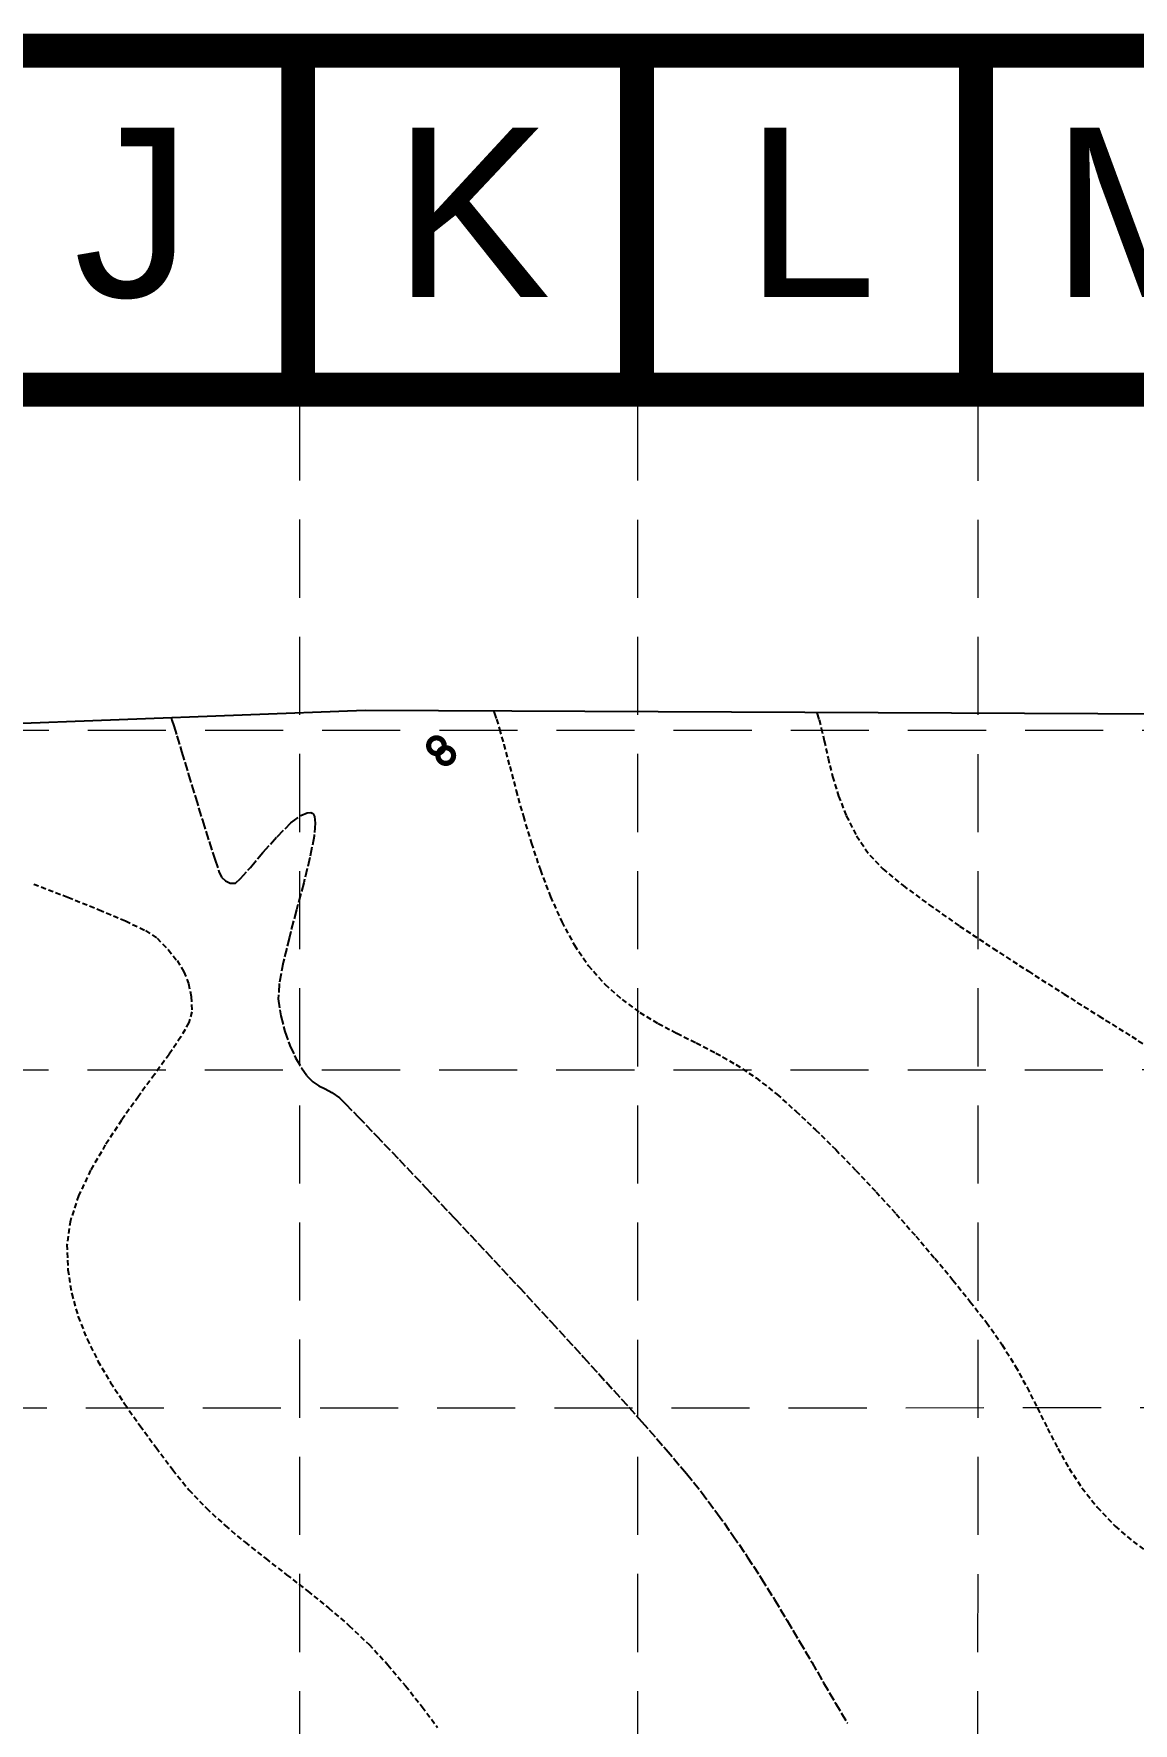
# Model space of a CAD drawing. Header units: inches. Extents: x 2507435 to 2508087, y 7097652 to 7098695.
# Drawn here: x 2507602 to 2507654.8, y 7098614.2 to 7098695.3 of the extents above; entities that cross this region are included whole.
import ezdxf
from ezdxf.enums import TextEntityAlignment as Align

# ---------------------------------------------------------------- set-up
doc = ezdxf.new("R2010")
doc.units = ezdxf.units.IN
doc.header["$MEASUREMENT"] = 0
doc.linetypes.add('DASHED7', pattern=[0.5317999999999998, 0.4379999999999999, -0.0938])
doc.linetypes.add('HIDDEN', pattern=[0.375, 0.25, -0.125])
for name, color, linetype in [('BASE', 7, 'Continuous'), ('CONT-MJR', 7, 'DASHED7'), ('CONT-MNR', 8, 'HIDDEN'), ('E-FENCE', 7, 'FENCE_LINE'), ('E-UTILITIES', 5, 'Continuous'), ('GRID', 254, 'HIDDEN')]:
    doc.layers.add(name, color=color, linetype=linetype)
doc.styles.get("Standard").update_dxf_attribs({"font": 'ARIAL.TTF'})
doc.linetypes.add('FENCE_LINE', pattern='A,0.75,-0.2,["x",Standard,S=0.1,R=0,X=-0.1,Y=-0.05],-0.075', length=1.025)

msp = doc.modelspace()

# ---------------------------------------------------------------- linework, layer by layer
at = {"layer": 'BASE', "color": 9}
msp.add_line((2507452.013975376, 7098678.232320917), (2508070.315568645, 7098678.232320917), dxfattribs=at)
at = {"layer": 'BASE', "const_width": 1.627109455971472}
for points in [[(2508086.586663205, 7097653.153363655), (2508086.586663205, 7098694.503415476), (2507435.742880816, 7098694.503415476), (2507435.742880816, 7097653.153363655)], [(2508070.315568645, 7097669.424458215), (2508070.315568645, 7098678.232320917), (2507452.013975376, 7098678.232320917), (2507452.013975376, 7097669.424458215)]]:
    msp.add_lwpolyline(points, close=True, dxfattribs=at)
for points in [[(2507614.724920973, 7098694.503415476), (2507614.724920973, 7098678.232320917)], [(2507630.996015533, 7098694.503415476), (2507630.996015533, 7098678.232320917)], [(2507647.267110093, 7098694.503415476), (2507647.267110093, 7098678.232320917)]]:
    msp.add_lwpolyline(points, dxfattribs=at)
at = {"layer": 'CONT-MJR', "color": 35, "extrusion": (0.9542744776366461, 0.2989318004684451, 0), "elevation": 4514962.872162776}
msp.add_lwpolyline([(6024468.469536079, 670), (6024468.344636668, 670)], dxfattribs=at)
at = {"layer": 'CONT-MJR', "color": 35, "elevation": 670}
for points in [[(2507608.667254593, 7098662.363040467), (2507608.751382734, 7098662.091313533)], [(2507609.127006327, 7098660.85609584), (2507609.448477396, 7098659.791162268)], [(2507609.448477396, 7098659.791162268), (2507609.789827038, 7098658.663086521)], [(2507610.129500681, 7098657.55044551), (2507610.445943756, 7098656.531816151)], [(2507613.710981792, 7098656.762934994), (2507614.379894003, 7098657.42160356)], [(2507614.379894003, 7098657.42160356), (2507614.860725226, 7098657.785305521)], [(2507615.164759388, 7098657.916513826), (2507615.331603314, 7098657.920019407)], [(2507615.331603314, 7098657.920019407), (2507615.402491973, 7098657.89327157)], [(2507615.449283677, 7098657.855326365), (2507615.514874766, 7098657.725770249)], [(2507615.514874766, 7098657.725770249), (2507615.549234457, 7098657.408636954)], [(2507613.03586355, 7098656.006301258), (2507613.710981792, 7098656.762934994)], [(2507612.428691369, 7098655.289645749), (2507613.03586355, 7098656.006301258)], [(2507610.922919916, 7098655.090900053), (2507611.040343862, 7098654.825767145)], [(2507611.243452, 7098654.639991578), (2507611.463853949, 7098654.536193906)], [(2507611.463853949, 7098654.536193906), (2507611.71479355, 7098654.528043021)], [(2507611.71479355, 7098654.528043021), (2507611.963617339, 7098654.75091187)], [(2507614.301313441, 7098651.93969123), (2507614.007534627, 7098650.730210734)], [(2507613.772017083, 7098648.977449651), (2507613.890783064, 7098648.164934639)], [(2507614.084175023, 7098647.414618971), (2507614.329249273, 7098646.739127122)], [(2507614.329249273, 7098646.739127122), (2507614.603062125, 7098646.151083566)], [(2507615.435975484, 7098644.987704081), (2507615.725472137, 7098644.798017072)], [(2507618.473727344, 7098642.411189605), (2507619.567383941, 7098641.265114968)], [(2507619.567383941, 7098641.265114968), (2507620.841615777, 7098639.921281038)], [(2507625.319235132, 7098635.143462688), (2507626.887240335, 7098633.448830787)], [(2507626.887240335, 7098633.448830787), (2507628.421556983, 7098631.776559195)], [(2507632.393847996, 7098627.334145483), (2507633.364882828, 7098626.191554336)], [(2507633.364882828, 7098626.191554336), (2507634.087965308, 7098625.291443102)], [(2507634.087965308, 7098625.291443102), (2507634.862830103, 7098624.251156708)], [(2507635.595687647, 7098623.214960766), (2507636.291386527, 7098622.183591157)], [(2507638.799567122, 7098618.121093741), (2507639.382201471, 7098617.124894064)]]:
    msp.add_lwpolyline(points, dxfattribs=at)
at = {"layer": 'CONT-MJR', "color": 35, "extrusion": (0.9562917737928521, 0.2924141641167897, 0), "elevation": 4473754.962617267}
msp.add_lwpolyline([(6055131.84589077, 670.0000000000009), (6055131.342344778, 670.0000000000009)], dxfattribs=at)
at = {"layer": 'CONT-MJR', "color": 35, "extrusion": (0.9570274033517459, 0.2899974986682036, 0), "elevation": 4458444.543601685}
msp.add_lwpolyline([(6066413.379437386, 670), (6066412.591914692, 670)], dxfattribs=at)
at = {"layer": 'CONT-MJR', "color": 35, "extrusion": (0.956423609636929, 0.2919826688847604, 0), "elevation": 4471022.508697206}
msp.add_lwpolyline([(6057146.143174417, 670.0000000000009), (6057144.97983947, 670.0000000000009)], dxfattribs=at)
at = {"layer": 'CONT-MJR', "color": 35, "extrusion": (0.3962344851815178, -0.9181493520952556, 0), "elevation": -5524024.562951224}
msp.add_lwpolyline([(5115097.972719609, 670), (5115098.303857632, 670)], dxfattribs=at)
at = {"layer": 'CONT-MJR', "color": 35, "extrusion": (0.6298619068489091, 0.7767071380518248, 0), "elevation": 7093029.67534925}
msp.add_lwpolyline([(2523491.414119877, 670.0000000000009), (2523491.353876187, 670.0000000000009)], dxfattribs=at)
at = {"layer": 'CONT-MJR', "color": 35, "extrusion": (0.9957989943760447, -0.09156616623872733, 0), "elevation": 1847084.197858381}
msp.add_lwpolyline([(7298448.651184759, 670), (7298448.028321099, 670)], dxfattribs=at)
at = {"layer": 'CONT-MJR', "color": 35, "extrusion": (0.9521215459101947, 0.3057197439053959, 0), "elevation": 4557749.391311726}
msp.add_lwpolyline([(5992157.807609878, 670.0000000000009), (5992156.919025017, 670.0000000000009)], dxfattribs=at)
at = {"layer": 'CONT-MJR', "color": 35, "extrusion": (0.9813138215697237, -0.1924140940685599, 0), "elevation": 1094876.126637737}
msp.add_lwpolyline([(7448510.584230983, 670.0000000000009), (7448509.540352813, 670.0000000000009)], dxfattribs=at)
at = {"layer": 'CONT-MJR', "color": 35, "extrusion": (0.9452804811780653, 0.3262588112277817, 0), "elevation": 4686394.431098202}
msp.add_lwpolyline([(5892090.570620371, 670), (5892089.941309473, 670)], dxfattribs=at)
at = {"layer": 'CONT-MJR', "color": 35, "extrusion": (0.9710155340560727, -0.2390163856763805, 0), "elevation": 738238.3574555491}
msp.add_lwpolyline([(7492266.161381979, 670.0000000000009), (7492264.9124694, 670.0000000000009)], dxfattribs=at)
at = {"layer": 'CONT-MJR', "color": 35, "extrusion": (-0.6749209590338178, -0.7378900318183407, 0), "elevation": -6930465.883485407}
msp.add_lwpolyline([(-2940689.732509443, 670.0000000000009), (-2940689.457254152, 670.0000000000009)], dxfattribs=at)
at = {"layer": 'CONT-MJR', "color": 35, "extrusion": (0.7569593179756272, -0.6534620041975457, 0), "elevation": -2740540.918909996}
msp.add_lwpolyline([(7012021.998289824, 670), (7012022.709997661, 670)], dxfattribs=at)
at = {"layer": 'CONT-MJR', "color": 35, "extrusion": (0.9665675431812144, -0.2564121379120565, 0), "elevation": 603598.0730686225}
msp.add_lwpolyline([(7504312.010919229, 670.0000000000009), (7504310.659388852, 670.0000000000009)], dxfattribs=at)
at = {"layer": 'CONT-MJR', "color": 35, "extrusion": (0.9668041906212677, -0.2555184083332462, 0), "elevation": 610535.7700300426}
msp.add_lwpolyline([(7503749.408125452, 670), (7503748.058040567, 670)], dxfattribs=at)
at = {"layer": 'CONT-MJR', "color": 35, "extrusion": (0.9825367832976589, -0.1860684537128452, 0), "elevation": 1142988.035897354}
msp.add_lwpolyline([(7441273.315105471, 670), (7441272.278010749, 670)], dxfattribs=at)
at = {"layer": 'CONT-MJR', "color": 35, "extrusion": (0.9983231875523653, -0.05788620902499306, 0), "elevation": 2092495.095526602}
msp.add_lwpolyline([(7231902.864453653, 670.0000000000009), (7231902.129443808, 670.0000000000009)], dxfattribs=at)
at = {"layer": 'CONT-MJR', "color": 35, "extrusion": (0.9683515647404474, 0.2495901581888341, 0), "elevation": 4200004.553317575}
msp.add_lwpolyline([(6248111.3103793, 670), (6248110.53554122, 670)], dxfattribs=at)
at = {"layer": 'CONT-MJR', "color": 35, "extrusion": (0.8676548107003512, 0.4971671041697528, 0), "elevation": 5704957.224189283}
msp.add_lwpolyline([(4912470.991869008, 670.0000000000009), (4912470.429467023, 670.0000000000009)], dxfattribs=at)
at = {"layer": 'CONT-MJR', "color": 35, "extrusion": (0.8194703543636453, 0.5731215737687089, 0), "elevation": 6123303.030578664}
msp.add_lwpolyline([(4379961.48909138, 670), (4379961.031144928, 670)], dxfattribs=at)
at = {"layer": 'CONT-MJR', "color": 35, "extrusion": (0.7181317975199545, 0.6959071212387176, 0), "elevation": 6740795.978614659}
msp.add_lwpolyline([(3352695.6636913, 670), (3352695.245752477, 670)], dxfattribs=at)
at = {"layer": 'CONT-MJR', "color": 35, "extrusion": (-0.4378992675471733, -0.8990240438840605, 0), "elevation": -7479935.441883883}
msp.add_lwpolyline([(-854084.5276080063, 670.0000000000009), (-854084.1938748602, 670.0000000000009)], dxfattribs=at)
at = {"layer": 'CONT-MJR', "color": 35, "extrusion": (-0.465280693968507, -0.8851631916320203, 0), "elevation": -7450204.280869858}
msp.add_lwpolyline([(-1083212.905335776, 670), (-1083212.541042488, 670)], dxfattribs=at)
at = {"layer": 'CONT-MJR', "color": 35, "extrusion": (-0.5885989798968346, -0.8084251609545596, 0), "elevation": -7214703.232609756}
msp.add_lwpolyline([(-2151034.751261252, 670), (-2151034.309944815, 670)], dxfattribs=at)
at = {"layer": 'CONT-MJR', "color": 35, "extrusion": (0.6996011188795644, 0.7145336062512816, 0), "elevation": 6826551.308237243}
msp.add_lwpolyline([(3174443.033540497, 670), (3174442.620943636, 670)], dxfattribs=at)
at = {"layer": 'CONT-MJR', "color": 35, "extrusion": (0.715464695425818, 0.6986488886409551, 0), "elevation": 6753571.128151014}
msp.add_lwpolyline([(3326885.290277414, 670.0000000000009), (3326884.425826257, 670.0000000000009)], dxfattribs=at)
at = {"layer": 'CONT-MJR', "color": 35, "extrusion": (0.7205473206313097, 0.6934057677370737, 0), "elevation": 6729097.363431693}
msp.add_lwpolyline([(3376111.911542158, 670), (3376110.65653587, 670)], dxfattribs=at)
at = {"layer": 'CONT-MJR', "color": 35, "extrusion": (0.7275990089891158, 0.6860026837542669, 0), "elevation": 6694228.476284062}
msp.add_lwpolyline([(3444728.744708101, 670), (3444726.68647371, 670)], dxfattribs=at)
at = {"layer": 'CONT-MJR', "color": 35, "extrusion": (0.7295375829034507, 0.6839407248668491, 0), "elevation": 6684452.586785504}
msp.add_lwpolyline([(3463658.535741249, 670.0000000000009), (3463656.332591204, 670.0000000000009)], dxfattribs=at)
at = {"layer": 'CONT-MJR', "color": 35, "extrusion": (0.7316213237048108, 0.6817112575720167, 0), "elevation": 6673851.646109368}
msp.add_lwpolyline([(3484038.716921183, 670), (3484036.43026245, 670)], dxfattribs=at)
at = {"layer": 'CONT-MJR', "color": 35, "extrusion": (0.7404269231261459, 0.6721368696254867, 0), "elevation": 6627967.737437615}
msp.add_lwpolyline([(3570548.567274, 670), (3570546.398407214, 670)], dxfattribs=at)
at = {"layer": 'CONT-MJR', "color": 35, "extrusion": (0.7451618491916028, 0.666883661900148, 0), "elevation": 6602550.600663888}
msp.add_lwpolyline([(3617330.988085766, 670), (3617328.981167117, 670)], dxfattribs=at)
at = {"layer": 'CONT-MJR', "color": 35, "extrusion": (0.7518210072201917, 0.6593672520700559, 0), "elevation": 6565893.110865677}
msp.add_lwpolyline([(3683448.255236567, 670.0000000000009), (3683446.471504633, 670.0000000000009)], dxfattribs=at)
at = {"layer": 'CONT-MJR', "color": 35, "extrusion": (0.8164384975949611, 0.5774324026627556, 0), "elevation": 6146305.296871278}
msp.add_lwpolyline([(4347600.494760663, 670), (4347599.225594712, 670)], dxfattribs=at)
at = {"layer": 'CONT-MJR', "color": 35, "extrusion": (0.8397078688358618, 0.5430383918427272, 0), "elevation": 5960506.300932097}
msp.add_lwpolyline([(4599026.126453302, 670.0000000000009), (4599024.904829176, 670.0000000000009)], dxfattribs=at)
at = {"layer": 'CONT-MJR', "color": 35, "extrusion": (0.8484714970844353, 0.5292410779930988, 0), "elevation": 5884540.39497258}
msp.add_lwpolyline([(4695833.235819411, 670.0000000000009), (4695832.034235985, 670.0000000000009)], dxfattribs=at)
at = {"layer": 'CONT-MJR', "color": 35, "extrusion": (0.8553127626690231, 0.5181120323013965, 0), "elevation": 5822694.941853574}
msp.add_lwpolyline([(4772303.193211183, 670), (4772302.009462563, 670)], dxfattribs=at)
at = {"layer": 'CONT-MJR', "color": 35, "extrusion": (0.860228033543791, 0.5099095314910115, 0), "elevation": 5776794.233750248}
msp.add_lwpolyline([(4827762.549703276, 670.0000000000009), (4827761.381750832, 670.0000000000009)], dxfattribs=at)
at = {"layer": 'CONT-MJR', "color": 35, "extrusion": (0.8642200147317922, 0.5031140687130317, 0), "elevation": 5738566.287769636}
msp.add_lwpolyline([(4873138.343806887, 670.0000000000009), (4873137.201785156, 670.0000000000009)], dxfattribs=at)
at = {"layer": 'CONT-MJR', "color": 35, "extrusion": (0.8632233329687873, 0.5048222235780218, 0), "elevation": 5748192.504447252}
msp.add_lwpolyline([(4861778.703146102, 670), (4861777.571364237, 670)], dxfattribs=at)
at = {"layer": 'CONT-MJR', "color": 35, "extrusion": (0.8601447299399696, 0.5100500402475202, 0), "elevation": 5777582.733391003}
msp.add_lwpolyline([(4826814.268275309, 670.0000000000009), (4826813.144897959, 670.0000000000009)], dxfattribs=at)
at = {"layer": 'CONT-MNR', "color": 35, "extrusion": (0.9403560812481476, 0.3401917701233045, 0), "elevation": 4772966.243983401}
msp.add_lwpolyline([(5822197.654523474, 671), (5822197.519035241, 671)], dxfattribs=at)
at = {"layer": 'CONT-MNR', "color": 35, "extrusion": (0.9479496197314057, 0.3184203486762169, 0), "elevation": 4637460.007606585}
msp.add_lwpolyline([(5930696.029532679, 671.0000000000009), (5930695.734288094, 671.0000000000009)], dxfattribs=at)
at = {"layer": 'CONT-MNR', "color": 35, "extrusion": (0.9562999686744335, 0.2923873627797169, 0), "elevation": 4473600.166979876}
msp.add_lwpolyline([(6055252.989004758, 671.0000000000009), (6055252.488865098, 671.0000000000009)], dxfattribs=at)
at = {"layer": 'CONT-MNR', "color": 35, "extrusion": (0.9419370679804236, 0.3357894577922941, 0), "elevation": 4745694.817072801}
msp.add_lwpolyline([(5844454.621447514, 672.0000000000009), (5844454.497349756, 672.0000000000009)], dxfattribs=at)
at = {"layer": 'CONT-MNR', "color": 35}
for points, elevation in [([(2507639.654766637, 7098662.622651204), (2507639.733470284, 7098662.374072351)], 672), ([(2507624.599888685, 7098661.185247723), (2507624.880491707, 7098660.134918144)], 671), ([(2507624.880491707, 7098660.134918144), (2507625.191062145, 7098658.971138477)], 671), ([(2507640.387222208, 7098659.649942545), (2507640.670123579, 7098658.716268254)], 672), ([(2507640.670123579, 7098658.716268254), (2507641.043209101, 7098657.761091284)], 672), ([(2507625.536990761, 7098657.728813045), (2507625.923668319, 7098656.442846164)], 671), ([(2507641.043209101, 7098657.761091284), (2507641.533696888, 7098656.805915107)], 672), ([(2507641.533696888, 7098656.805915107), (2507642.168805057, 7098655.872243194)], 672), ([(2507642.800732318, 7098655.221132402), (2507643.772322894, 7098654.416240223)], 672), ([(2507605.166254507, 7098653.259137034), (2507606.440257953, 7098652.717676297)], 669), ([(2507608.480114829, 7098651.340093548), (2507608.90885748, 7098650.81240448)], 669), ([(2507609.46359216, 7098649.708218893), (2507609.591480632, 7098649.076991631)], 669), ([(2507629.450706234, 7098649.679436526), (2507630.27516767, 7098648.940643455)], 671), ([(2507630.27516767, 7098648.940643455), (2507631.128092424, 7098648.326529708)], 671), ([(2507609.475049415, 7098647.839815262), (2507609.093099778, 7098647.1504437)], 669), ([(2507632.00722164, 7098647.799962986), (2507632.910296464, 7098647.323810996)], 671), ([(2507609.093099778, 7098647.1504437), (2507608.527189536, 7098646.312628173)], 669), ([(2507632.910296464, 7098647.323810996), (2507633.835058042, 7098646.860941441)], 671), ([(2507654.747167585, 7098647.167584796), (2507656.148838038, 7098646.2859281)], 672), ([(2507608.527189536, 7098646.312628173), (2507607.829376318, 7098645.350590638)], 669), ([(2507607.051717747, 7098644.288553053), (2507606.246271451, 7098643.150737377)], 669), ([(2507637.7057948, 7098644.399641642), (2507638.62565318, 7098643.578122092)], 671), ([(2507606.246271451, 7098643.150737377), (2507605.465095055, 7098641.961365568)], 669), ([(2507639.571166269, 7098642.686835679), (2507640.533493983, 7098641.737335518)], 671), ([(2507605.465095055, 7098641.961365568), (2507604.760246186, 7098640.744659584)], 669), ([(2507604.760246186, 7098640.744659584), (2507604.183782469, 7098639.524841384)], 669), ([(2507641.503796239, 7098640.741174728), (2507642.473232953, 7098639.709906425)], 671), ([(2507642.473232953, 7098639.709906425), (2507643.432964041, 7098638.655083731)], 671), ([(2507603.78776153, 7098638.326132927), (2507603.624240996, 7098637.172756171)], 669), ([(2507603.852078174, 7098634.816261331), (2507604.16445524, 7098633.708407624)], 669), ([(2507647.776632167, 7098633.43201348), (2507648.531049261, 7098632.368787822)], 671), ([(2507605.113513796, 7098631.584867389), (2507605.721150272, 7098630.549732762)], 669), ([(2507649.168761348, 7098631.330066483), (2507649.722176193, 7098630.313756759)], 671), ([(2507607.130025091, 7098628.484114243), (2507607.902218421, 7098627.434182252)], 669), ([(2507650.705745229, 7098628.340001363), (2507651.200714954, 7098627.378370291)], 671), ([(2507652.35906365, 7098625.495137894), (2507653.087258155, 7098624.56935117)], 671), ([(2507610.320487638, 7098624.519331276), (2507611.226764703, 7098623.682172925)], 669), ([(2507653.087258155, 7098624.56935117), (2507653.958009786, 7098623.651327161)], 671), ([(2507653.958009786, 7098623.651327161), (2507654.811352186, 7098622.92119169)], 671), ([(2507654.811352186, 7098622.92119169), (2507655.880293384, 7098622.145632565)], 671), ([(2507620.673562116, 7098614.986139013), (2507621.417299132, 7098613.983957501)], 669)]:
    msp.add_lwpolyline(points, dxfattribs=dict(at, elevation=elevation))
at = {"layer": 'CONT-MNR', "color": 35, "extrusion": (0.9655701649527362, 0.2601427618696046, 0), "elevation": 4267967.746659964}
msp.add_lwpolyline([(6201912.273437902, 672), (6201911.851641943, 672)], dxfattribs=at)
at = {"layer": 'CONT-MNR', "color": 35, "extrusion": (0.9627277426698774, 0.2704723525496878, 0), "elevation": 4334151.361241397}
msp.add_lwpolyline([(6155835.697592869, 671.0000000000009), (6155834.934008456, 671.0000000000009)], dxfattribs=at)
at = {"layer": 'CONT-MNR', "color": 35, "extrusion": (0.9738788687122951, 0.2270681595373076, 0), "elevation": 4054017.561609487}
msp.add_lwpolyline([(6343831.721619699, 672), (6343831.105496306, 672)], dxfattribs=at)
at = {"layer": 'CONT-MNR', "color": 35, "extrusion": (0.9760375614323121, 0.2176021109117867, 0), "elevation": 3992234.512111484}
msp.add_lwpolyline([(6382892.376125937, 672), (6382891.529684623, 672)], dxfattribs=at)
at = {"layer": 'CONT-MNR', "color": 35, "extrusion": (0.970839060828507, 0.239732179670612, 0), "elevation": 4136292.389046994}
msp.add_lwpolyline([(6290494.889253602, 672.0000000000009), (6290493.971832602, 672.0000000000009)], dxfattribs=at)
at = {"layer": 'CONT-MNR', "color": 35, "extrusion": (0.9633501018423011, 0.2682472390919021, 0), "elevation": 4319916.6534549}
msp.add_lwpolyline([(6165830.308610295, 671.0000000000009), (6165829.019021567, 671.0000000000009)], dxfattribs=at)
at = {"layer": 'CONT-MNR', "color": 35, "extrusion": (0.9484084045060561, 0.3170512549451227, 0), "elevation": 4628891.434992954}
msp.add_lwpolyline([(5937379.485064405, 671), (5937378.119930985, 671)], dxfattribs=at)
at = {"layer": 'CONT-MNR', "color": 35, "extrusion": (0.7175989857977033, 0.6964565281351793, 0), "elevation": 6743386.700286963}
msp.add_lwpolyline([(3347524.495757286, 672.0000000000009), (3347523.588410977, 672.0000000000009)], dxfattribs=at)
at = {"layer": 'CONT-MNR', "color": 35, "extrusion": (0.9342190459229596, 0.3566998377274589, 0), "elevation": 4874761.441712725}
msp.add_lwpolyline([(5737228.925393962, 671.0000000000009), (5737227.567535948, 671.0000000000009)], dxfattribs=at)
at = {"layer": 'CONT-MNR', "color": 35, "extrusion": (-0.3610542666572986, -0.9325448067136294, 0), "elevation": -7525193.791806657}
msp.add_lwpolyline([(-224548.2392959897, 669), (-224546.486048148, 669)], dxfattribs=at)
at = {"layer": 'CONT-MNR', "color": 35, "extrusion": (-0.596222287239207, -0.8028193969998786, 0), "elevation": -7194050.563472012}
msp.add_lwpolyline([(-2219190.911184676, 672.0000000000009), (-2219189.35701219, 672.0000000000009)], dxfattribs=at)
at = {"layer": 'CONT-MNR', "color": 35, "extrusion": (-0.3702608647360461, -0.9289278185332354, 0), "elevation": -7522604.543807979}
msp.add_lwpolyline([(-298970.9118318348, 669), (-298969.2973579606, 669)], dxfattribs=at)
at = {"layer": 'CONT-MNR', "color": 35, "extrusion": (0.9125117465084727, 0.4090505011414325, 0), "elevation": 5191946.875002474}
msp.add_lwpolyline([(5451859.033619236, 671.0000000000009), (5451857.710386618, 671.0000000000009)], dxfattribs=at)
at = {"layer": 'CONT-MNR', "color": 35, "extrusion": (-0.5712386234185142, -0.8207840368299819, 0), "elevation": -7258925.156529143}
msp.add_lwpolyline([(-1996790.045041418, 672.0000000000009), (-1996788.265870622, 672.0000000000009)], dxfattribs=at)
at = {"layer": 'CONT-MNR', "color": 35, "extrusion": (-0.4360306676263825, -0.8999318067994325, 0), "elevation": -7481696.676350022}
msp.add_lwpolyline([(-838555.4892129959, 669), (-838554.424906326, 669)], dxfattribs=at)
at = {"layer": 'CONT-MNR', "color": 35, "extrusion": (0.8787868030994119, 0.4772145793019271, 0), "elevation": 5591250.399028022}
msp.add_lwpolyline([(5041525.941867102, 671.0000000000009), (5041524.677067181, 671.0000000000009)], dxfattribs=at)
at = {"layer": 'CONT-MNR', "color": 35, "extrusion": (0.5550834256885053, 0.8317946805107097, 0), "elevation": 7296574.364798571}
msp.add_lwpolyline([(1854497.329675768, 672), (1854495.394852043, 672)], dxfattribs=at)
at = {"layer": 'CONT-MNR', "color": 35, "extrusion": (0.5527994458738508, 0.8333143300349295, 0), "elevation": 7301612.62698209}
msp.add_lwpolyline([(1834505.853338381, 669.0000000000009), (1834505.191967744, 669.0000000000009)], dxfattribs=at)
at = {"layer": 'CONT-MNR', "color": 35, "extrusion": (0.7181492736694093, 0.6958890865131454, 0), "elevation": 6740711.205174732}
msp.add_lwpolyline([(3352874.692304, 669), (3352873.929360837, 669)], dxfattribs=at)
at = {"layer": 'CONT-MNR', "color": 35, "extrusion": (0.8251737066255656, 0.5648790612988102, 0), "elevation": 6079108.309851864}
msp.add_lwpolyline([(4441114.077705994, 671.0000000000009), (4441112.889338835, 671.0000000000009)], dxfattribs=at)
at = {"layer": 'CONT-MNR', "color": 35, "extrusion": (0.8528095287003435, 0.5222220866239747, 0), "elevation": 5845585.011196375}
msp.add_lwpolyline([(4744268.296914556, 669.0000000000009), (4744267.669768152, 669.0000000000009)], dxfattribs=at)
at = {"layer": 'CONT-MNR', "color": 35, "extrusion": (-0.5442636309360194, -0.8389142387874582, 0), "elevation": -7319981.38947974}
msp.add_lwpolyline([(-1759836.096979861, 672), (-1759834.076626617, 672)], dxfattribs=at)
at = {"layer": 'CONT-MNR', "color": 35, "extrusion": (0.9287659244700207, 0.3706667742640929, 0), "elevation": 4960215.810639188}
msp.add_lwpolyline([(5663497.060775793, 669.0000000000009), (5663496.447758947, 669.0000000000009)], dxfattribs=at)
at = {"layer": 'CONT-MNR', "color": 35, "extrusion": (0.7502146035165513, 0.6611944106467506, 0), "elevation": 6574847.725310784}
msp.add_lwpolyline([(3667481.278443982, 671), (3667480.077981225, 671)], dxfattribs=at)
at = {"layer": 'CONT-MNR', "color": 35, "extrusion": (-0.5370886131946255, -0.8435258274508693, 0), "elevation": -7334725.013033319}
msp.add_lwpolyline([(-1697336.885467802, 672.0000000000009), (-1697334.850087266, 672.0000000000009)], dxfattribs=at)
at = {"layer": 'CONT-MNR', "color": 35, "extrusion": (0.9991627767248588, 0.0409114361452913, 0), "elevation": 2795926.090796853}
msp.add_lwpolyline([(6990116.013083136, 669.0000000000009), (6990115.292008701, 669.0000000000009)], dxfattribs=at)
at = {"layer": 'CONT-MNR', "color": 35, "extrusion": (-0.5327627112301924, -0.846264671082667, 0), "elevation": -7343319.248650323}
msp.add_lwpolyline([(-1659758.724194288, 672.0000000000009), (-1659756.744488669, 672.0000000000009)], dxfattribs=at)
at = {"layer": 'CONT-MNR', "color": 35, "extrusion": (0.9623552550755766, -0.2717947075062757, 0), "elevation": 483836.2426784679}
msp.add_lwpolyline([(7512976.573305897, 669.0000000000009), (7512976.036388129, 669.0000000000009)], dxfattribs=at)
at = {"layer": 'CONT-MNR', "color": 35, "extrusion": (-0.5138420777208248, -0.8578847936427979, 0), "elevation": -7378348.843764159}
msp.add_lwpolyline([(-1496325.592257656, 671), (-1496324.56749393, 671)], dxfattribs=at)
at = {"layer": 'CONT-MNR', "color": 35, "extrusion": (0.5310775494760791, 0.8473232184016221, 0), "elevation": 7346607.702393325}
msp.add_lwpolyline([(1645139.904570099, 672), (1645138.051346099, 672)], dxfattribs=at)
at = {"layer": 'CONT-MNR', "color": 35, "extrusion": (-0.458193730907981, -0.8888523527316698, 0), "elevation": -7458631.066195417}
msp.add_lwpolyline([(-1023639.255532106, 671.0000000000009), (-1023638.193275282, 671.0000000000009)], dxfattribs=at)
at = {"layer": 'CONT-MNR', "color": 35, "extrusion": (-0.4950169478559867, -0.8688833185965441, 0), "elevation": -7409217.133937987}
msp.add_lwpolyline([(-1335108.233255656, 671.0000000000009), (-1335107.126825712, 671.0000000000009)], dxfattribs=at)
at = {"layer": 'CONT-MNR', "color": 35, "extrusion": (0.8068282960872724, -0.5907860024009616, 0), "elevation": -2170571.356906818}
msp.add_lwpolyline([(7208847.537851471, 669.0000000000009), (7208846.221539696, 669.0000000000009)], dxfattribs=at)
at = {"layer": 'CONT-MNR', "color": 35, "extrusion": (-0.5517218391872489, -0.8340281842742724, 0), "elevation": -7303988.09231784}
msp.add_lwpolyline([(-1825039.047587825, 671.0000000000009), (-1825037.877041397, 671.0000000000009)], dxfattribs=at)
at = {"layer": 'CONT-MNR', "color": 35, "extrusion": (-0.6198087388917142, -0.7847529083689101, 0), "elevation": -7124937.602121441}
msp.add_lwpolyline([(-2431927.110592027, 671), (-2431925.850424606, 671)], dxfattribs=at)
at = {"layer": 'CONT-MNR', "color": 35, "extrusion": (-0.6859324586708998, -0.7276652129528348, 0), "elevation": -6885506.718902889}
msp.add_lwpolyline([(-3044468.648225006, 671), (-3044467.348845743, 671)], dxfattribs=at)
at = {"layer": 'CONT-MNR', "color": 35, "extrusion": (0.7163431408393716, 0.6977481670147075, 0), "elevation": 6749395.356379153}
msp.add_lwpolyline([(3335361.732039168, 671), (3335360.341419599, 671)], dxfattribs=at)
at = {"layer": 'CONT-MNR', "color": 35, "extrusion": (0.9495231895358075, -0.3136968481412382, 0), "elevation": 154207.4776449073}
msp.add_lwpolyline([(7526950.371830685, 669), (7526949.109398685, 669)], dxfattribs=at)
at = {"layer": 'CONT-MNR', "color": 35, "extrusion": (0.7498831486693717, 0.6615703011333784, 0), "elevation": 6576688.065931931}
msp.add_lwpolyline([(3664167.084859143, 671), (3664165.66220553, 671)], dxfattribs=at)
at = {"layer": 'CONT-MNR', "color": 35, "extrusion": (0.9993660783582228, 0.03560114361795761, 0), "elevation": 2758733.601513655}
msp.add_lwpolyline([(7004863.636261718, 669), (7004862.430544048, 669)], dxfattribs=at)
at = {"layer": 'CONT-MNR', "color": 35, "extrusion": (0.7596099604312316, 0.6503788957320669, 0), "elevation": 6521635.719677767}
msp.add_lwpolyline([(3761276.838585621, 671), (3761275.433559117, 671)], dxfattribs=at)
at = {"layer": 'CONT-MNR', "color": 35, "extrusion": (0.7691393547785421, 0.6390811004331516, 0), "elevation": 6465333.118194286}
msp.add_lwpolyline([(3857252.003441365, 671), (3857250.63026086, 671)], dxfattribs=at)
at = {"layer": 'CONT-MNR', "color": 35, "extrusion": (0.9873514414936427, 0.1585469362063675, 0), "elevation": 3601353.079410481}
msp.add_lwpolyline([(6611275.576799734, 669.0000000000009), (6611274.410506305, 669.0000000000009)], dxfattribs=at)
at = {"layer": 'CONT-MNR', "color": 35, "extrusion": (0.7787690906906001, 0.6273106912726228, 0), "elevation": 6405927.244626777}
msp.add_lwpolyline([(3955124.636521082, 671), (3955123.309415136, 671)], dxfattribs=at)
at = {"layer": 'CONT-MNR', "color": 35, "extrusion": (0.9297361021291684, 0.3682265340760505, 0), "elevation": 4945315.408665847}
msp.add_lwpolyline([(5676489.644185603, 669.0000000000009), (5676488.489137457, 669.0000000000009)], dxfattribs=at)
at = {"layer": 'CONT-MNR', "color": 35, "extrusion": (0.7888278373988288, 0.6146142228623472, 0), "elevation": 6341023.442800377}
msp.add_lwpolyline([(4058364.936028626, 671), (4058363.669214947, 671)], dxfattribs=at)
at = {"layer": 'CONT-MNR', "color": 35, "extrusion": (0.8947971833016671, 0.4464728443650327, 0), "elevation": 5413144.227200212}
msp.add_lwpolyline([(5232259.132920217, 669.0000000000009), (5232257.959860788, 669.0000000000009)], dxfattribs=at)
at = {"layer": 'CONT-MNR', "color": 35, "extrusion": (0.8522075380075703, 0.5232038915786804, 0), "elevation": 5851069.061069965}
msp.add_lwpolyline([(4737496.544068982, 671), (4737495.325209381, 671)], dxfattribs=at)
at = {"layer": 'CONT-MNR', "color": 35, "extrusion": (0.8357320197923053, 0.5491374974392786, 0), "elevation": 5993810.609505923}
msp.add_lwpolyline([(4555532.516810647, 669.0000000000009), (4555531.283947714, 669.0000000000009)], dxfattribs=at)
at = {"layer": 'CONT-MNR', "color": 35, "extrusion": (0.8931574026229951, 0.4497442096789519, 0), "elevation": 5432293.792810749}
msp.add_lwpolyline([(5212393.270764069, 671), (5212392.155629376, 671)], dxfattribs=at)
at = {"layer": 'CONT-MNR', "color": 35, "extrusion": (0.8165660178869809, 0.5772520579713847, 0), "elevation": 6145324.669818828}
msp.add_lwpolyline([(4348978.685182087, 669), (4348977.417341562, 669)], dxfattribs=at)
at = {"layer": 'CONT-MNR', "color": 35, "extrusion": (0.8969223945661358, 0.4421879895765479, 0), "elevation": 5388096.270148783}
msp.add_lwpolyline([(5258066.794848235, 671.0000000000009), (5258065.704715364, 671.0000000000009)], dxfattribs=at)
at = {"layer": 'CONT-MNR', "color": 35, "extrusion": (0.802765361299967, 0.5962950399734459, 0), "elevation": 6245897.09324533}
msp.add_lwpolyline([(4203258.062644111, 669), (4203256.724379414, 669)], dxfattribs=at)
at = {"layer": 'CONT-MNR', "color": 35, "extrusion": (0.8687074100282465, 0.4953255856121471, 0), "elevation": 5694546.943060991}
msp.add_lwpolyline([(4924526.405114517, 671.0000000000009), (4924525.314309666, 671.0000000000009)], dxfattribs=at)
at = {"layer": 'CONT-MNR', "color": 35, "extrusion": (0.8343956032119418, 0.5511660161335964, 0), "elevation": 6004895.236966297}
msp.add_lwpolyline([(4540930.262739294, 671), (4540929.141398127, 671)], dxfattribs=at)
at = {"layer": 'CONT-MNR', "color": 35, "extrusion": (0.7763618581381196, 0.6302874465101825, 0), "elevation": 6420986.832077507}
msp.add_lwpolyline([(3930588.466468916, 669), (3930587.238983504, 669)], dxfattribs=at)
at = {"layer": 'CONT-MNR', "color": 35, "extrusion": (0.7236086561037237, 0.6902104844261373, 0), "elevation": 6714073.602286787}
msp.add_lwpolyline([(3405848.4411448, 669.0000000000009), (3405847.214562492, 669.0000000000009)], dxfattribs=at)
at = {"layer": 'CONT-MNR', "color": 35, "extrusion": (-0.6438902257356001, -0.7651178845133331, 0), "elevation": -7045910.293519044}
msp.add_lwpolyline([(-2652116.208122308, 669), (-2652114.962954791, 669)], dxfattribs=at)
at = {"layer": 'CONT-MNR', "color": 35, "extrusion": (-0.6211254601270363, -0.7837111475422419, 0), "elevation": -7120811.652375067}
msp.add_lwpolyline([(-2443891.784111122, 669.0000000000009), (-2443890.526162213, 669.0000000000009)], dxfattribs=at)
at = {"layer": 'CONT-MNR', "color": 35, "extrusion": (-0.6108268046228729, -0.7917642419017235, 0), "elevation": -7152152.481833769}
msp.add_lwpolyline([(-2350590.217172063, 669), (-2350588.946865889, 669)], dxfattribs=at)
at = {"layer": 'CONT-MNR', "color": 35, "extrusion": (-0.6130038313851847, -0.7900799343782148, 0), "elevation": -7145655.363692734}
msp.add_lwpolyline([(-2370266.428876352, 669), (-2370265.147432337, 669)], dxfattribs=at)
at = {"layer": 'CONT-MNR', "color": 35, "extrusion": (0.627261818199735, 0.7788084561872466, 0), "elevation": 7101396.961340261}
msp.add_lwpolyline([(2499741.715311916, 669.0000000000009), (2499740.423788732, 669.0000000000009)], dxfattribs=at)
at = {"layer": 'CONT-MNR', "color": 35, "extrusion": (-0.6528142404934306, -0.757518031078459, 0), "elevation": -7014339.9974787}
msp.add_lwpolyline([(-2734515.567450034, 669), (-2734514.265829633, 669)], dxfattribs=at)
at = {"layer": 'CONT-MNR', "color": 35, "extrusion": (-0.6883716723709354, -0.7253581464885065, 0), "elevation": -6875213.660511014}
msp.add_lwpolyline([(-3067567.601957299, 669), (-3067566.288263572, 669)], dxfattribs=at)
at = {"layer": 'CONT-MNR', "color": 35, "extrusion": (0.7319672013249965, 0.6813398683362454, 0), "elevation": 6672065.658776929}
msp.add_lwpolyline([(3487415.325930942, 669), (3487413.995402984, 669)], dxfattribs=at)
at = {"layer": 'CONT-MNR', "color": 35, "extrusion": (0.7658522759353339, 0.6430165561201898, 0), "elevation": 6484994.001290828}
msp.add_lwpolyline([(3824051.429254707, 669), (3824050.111059454, 669)], dxfattribs=at)
at = {"layer": 'CONT-MNR', "color": 35, "extrusion": (0.7854316405500206, 0.6189484130546772, 0), "elevation": 6363241.100069933}
msp.add_lwpolyline([(4023390.255872857, 669), (4023388.977751753, 669)], dxfattribs=at)
at = {"layer": 'E-FENCE'}
for p, q in [((2507575.787129732, 7098661.246792453), (2507617.937681599, 7098662.832355892)), ((2507617.937681599, 7098662.832355892), (2507659.484874331, 7098662.654453793))]:
    msp.add_line(p, q, dxfattribs=at)
at = {"layer": 'E-UTILITIES', "color": 7, "const_width": 0.25}
for points in [[(2507620.989126237, 7098661.127294958, 1), (2507621.739019707, 7098661.139935507, 1)], [(2507621.437479259, 7098660.652256055, 1), (2507622.187372729, 7098660.664896606, 1)]]:
    msp.add_lwpolyline(points, format="xyb", close=True, dxfattribs=at)
at = {"layer": 'GRID', "color": 252, "linetype": 'HIDDEN', "lineweight": 0, "ltscale": 15}
for p, q in [((2507614.827784741, 7097734.488109743), (2507614.810382277, 7098677.581492077)), ((2507630.99825599, 7097734.485567407), (2507631.03073255, 7098677.579446635)), ((2507647.2739496, 7097734.483008528), (2507647.373093639, 7098677.557886823)), ((2507452.754008069, 7098661.85189639), (2508070.048231695, 7098661.932385528)), ((2507452.741878809, 7098645.535072189), (2508070.048231695, 7098645.661290968)), ((2507452.650228059, 7098629.313740714), (2508070.315568645, 7098629.419037237))]:
    msp.add_line(p, q, dxfattribs=at)

# ---------------------------------------------------------------- texts
at = {"layer": 'BASE'}
for s, p in [('J', (2507606.78654959, 7098686.745405999)), ('K', (2507623.05764415, 7098686.745405999)), ('L', (2507639.328738709, 7098686.745405999)), ('M', (2507655.59983327, 7098686.745405999))]:
    msp.add_text(s, height=8.135547279857356, dxfattribs=at).set_placement(p, align=Align.MIDDLE_CENTER)

doc.saveas('drawing.dxf')
